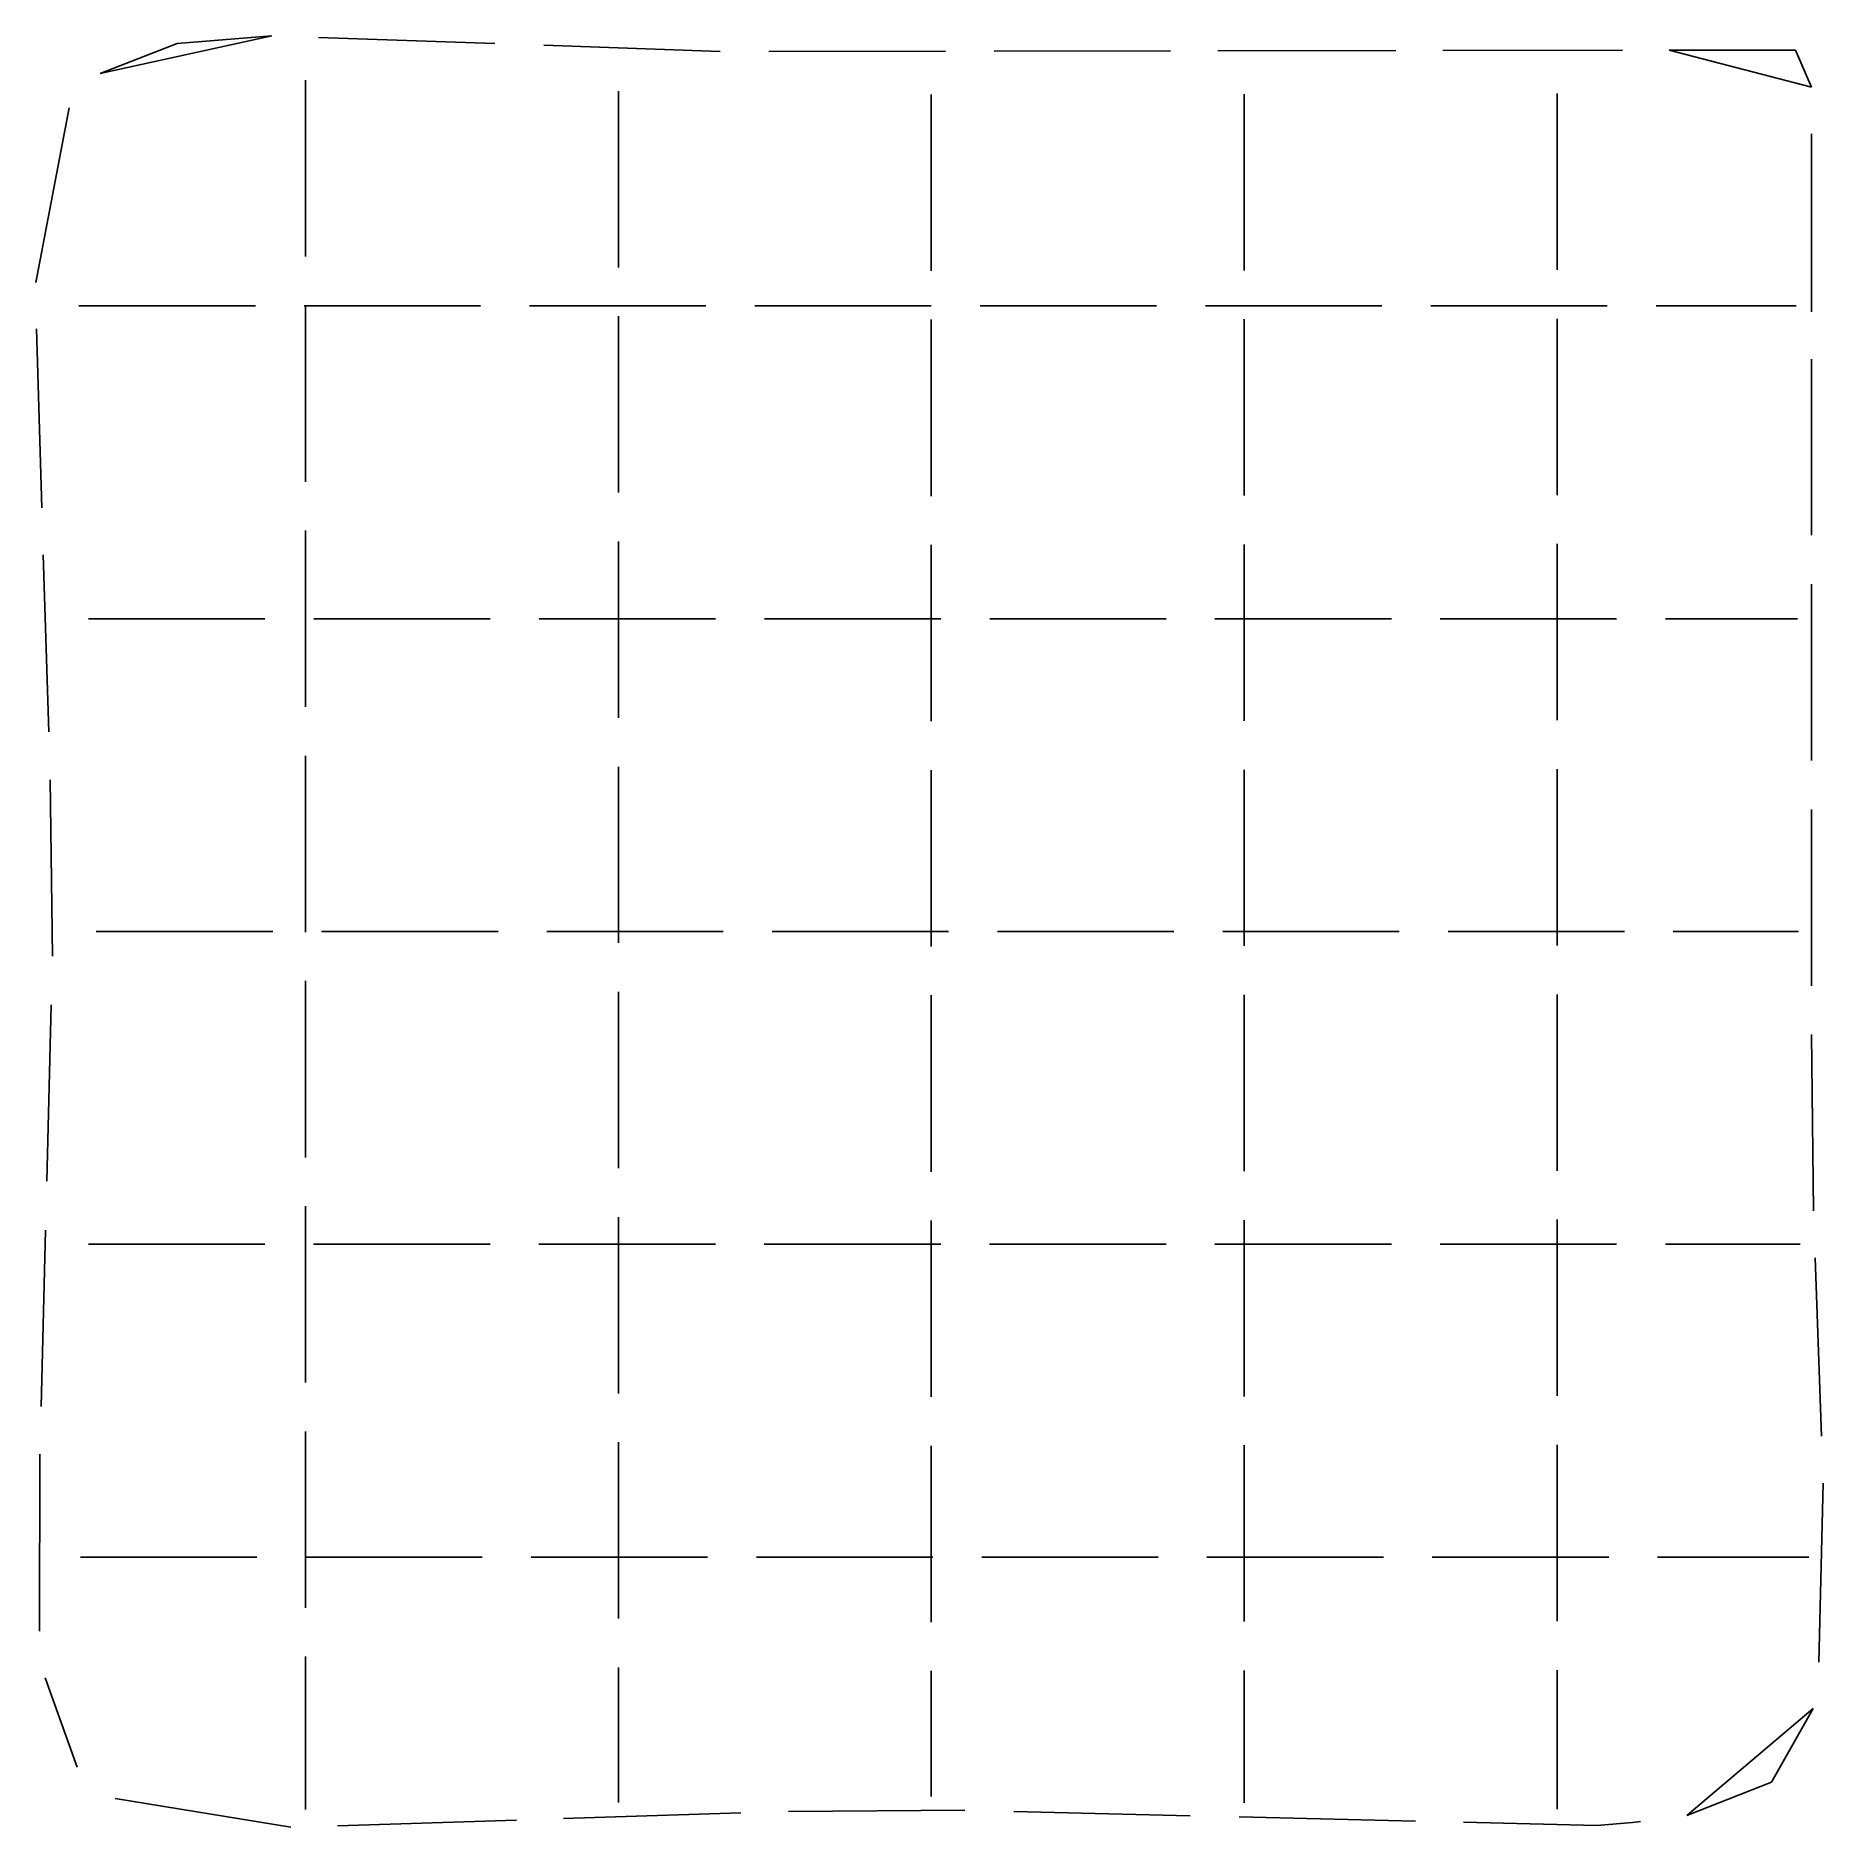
# Model space of a CAD drawing. Extents: x 0.4 to 14.7, y 0.4 to 14.8.
import ezdxf

# ---------------------------------------------------------------- set-up
doc = ezdxf.new("R2010")
doc.units = 0

msp = doc.modelspace()

# ---------------------------------------------------------------- linework, layer by layer
for p, q in [((2.323304, 14.75093), (0.953635, 14.449375)), ((1.568937, 14.689349), (2.323304, 14.75093)), ((0.953635, 14.449375), (1.568937, 14.689349)), ((2.69827, 14.737893), (4.10704, 14.688911)), ((4.497338, 14.675341), (5.905278, 14.626388)), ((6.295932, 14.625615), (7.705389, 14.627651)), ((8.09607, 14.628215), (9.505183, 14.63025)), ((9.883231, 14.630796), (11.305669, 14.632851)), ((11.679883, 14.633392), (13.115605, 14.635466)), ((13.487065, 14.636002), (14.496524, 14.63746)), ((14.626217, 14.341569), (13.487065, 14.636002)), ((14.496524, 14.63746), (14.626217, 14.341569)), ((2.592849, 14.2925), (2.592849, 14.3965)), ((0.438885, 12.780543), (0.704829, 14.175668)), ((2.592849, 12.98663), (2.592849, 14.2925)), ((5.092849, 13.0045), (5.092849, 14.3095)), ((7.592849, 12.97663), (7.592849, 14.2825)), ((10.092849, 14.1815), (10.092849, 14.2855)), ((10.092849, 12.8765), (10.092849, 14.1815)), ((12.592849, 12.9845), (12.592849, 14.2895)), ((14.626213, 13.967555), (14.626197, 12.545878)), ((2.592849, 12.9865), (2.592849, 12.98663)), ((5.092849, 12.9005), (5.092849, 13.0045)), ((7.592849, 12.8725), (7.592849, 12.97663)), ((12.592849, 12.8805), (12.592849, 12.9845)), ((0.7835, 12.592238), (2.0885, 12.592238)), ((0.7835, 12.592238), (2.0885, 12.592238)), ((2.0885, 12.592238), (2.1925, 12.592238)), ((2.5835, 12.592238), (2.6875, 12.592238)), ((2.592849, 12.252869), (2.592849, 12.5965)), ((2.6875, 12.592238), (3.9925, 12.592238)), ((4.3835, 12.592238), (4.4875, 12.592238)), ((4.4875, 12.592238), (5.7925, 12.592238)), ((5.092849, 12.220244), (5.092849, 12.5095)), ((6.183462, 12.592238), (6.183556, 12.592238)), ((6.183556, 12.592238), (7.252027, 12.592238)), ((7.252027, 12.592238), (7.5925, 12.592238)), ((7.592849, 11.17663), (7.592849, 12.4825)), ((7.9835, 12.592238), (9.2885, 12.592238)), ((9.2885, 12.592238), (9.3925, 12.592238)), ((9.7835, 12.592238), (11.0885, 12.592238)), ((10.092849, 11.1805), (10.092849, 12.4855)), ((11.0885, 12.592238), (11.1925, 12.592238)), ((11.583477, 12.592238), (12.394431, 12.592238)), ((12.394431, 12.592238), (12.9925, 12.592238)), ((12.592849, 11.1845), (12.592849, 12.4895)), ((13.383452, 12.592238), (13.383519, 12.592238)), ((13.383519, 12.592238), (14.423092, 12.592238)), ((14.423092, 12.592238), (14.428453, 12.592238)), ((14.428453, 12.592238), (14.50406, 12.592238)), ((0.487114, 10.97763), (0.443296, 12.40868)), ((2.592849, 11.186356), (2.592849, 12.252869)), ((5.092849, 11.100361), (5.092849, 12.220244)), ((14.626193, 12.167326), (14.626178, 10.758759)), ((7.592849, 11.0725), (7.592849, 11.17663)), ((10.092849, 11.0765), (10.092849, 11.1805)), ((12.592849, 11.0805), (12.592849, 11.1845)), ((2.592849, 10.6925), (2.592849, 10.7965)), ((0.541922, 9.187684), (0.498581, 10.603149)), ((2.592849, 9.38663), (2.592849, 10.6925)), ((5.092849, 9.4045), (5.092849, 10.7095)), ((7.592849, 10.57837), (7.592849, 10.6825)), ((10.092849, 10.5815), (10.092849, 10.6855)), ((12.592849, 10.5855), (12.592849, 10.6895)), ((7.592849, 9.2725), (7.592849, 10.57837)), ((10.092849, 9.2765), (10.092849, 10.5815)), ((12.592849, 9.2805), (12.592849, 10.5855)), ((14.626173, 10.367945), (14.626158, 8.958538)), ((0.859462, 10.092238), (2.077671, 10.092238)), ((0.859462, 10.092238), (2.077671, 10.092238)), ((2.077671, 10.092238), (2.2685, 10.092238)), ((2.65946, 10.092238), (2.963141, 10.092238)), ((2.963141, 10.092238), (2.970159, 10.092238)), ((2.970159, 10.092238), (4.00168, 10.092238)), ((4.00168, 10.092238), (4.0685, 10.092238)), ((4.4595, 10.092238), (5.7645, 10.092238)), ((5.7645, 10.092238), (5.8685, 10.092238)), ((6.259363, 10.092238), (7.302689, 10.092238)), ((7.302689, 10.092238), (7.6685, 10.092238)), ((8.059486, 10.092238), (9.13832, 10.092238)), ((9.13832, 10.092238), (9.4685, 10.092238)), ((9.8595, 10.092238), (9.9635, 10.092238)), ((9.9635, 10.092238), (11.2685, 10.092238)), ((11.6595, 10.092238), (12.9645, 10.092238)), ((12.9645, 10.092238), (13.0685, 10.092238)), ((13.459437, 10.092238), (14.416485, 10.092238)), ((14.416485, 10.092238), (14.51394, 10.092238)), ((2.592849, 9.3865), (2.592849, 9.38663)), ((5.092849, 9.3005), (5.092849, 9.4045)), ((2.592849, 8.76066), (2.592849, 8.9965)), ((5.092849, 8.783794), (5.092849, 8.909454)), ((7.592849, 7.57663), (7.592849, 8.8825)), ((10.092849, 8.287431), (10.092849, 8.8855)), ((12.592849, 8.745253), (12.592849, 8.8895)), ((0.571592, 7.395462), (0.553668, 8.804072)), ((2.592849, 7.586511), (2.592849, 8.76066)), ((5.092849, 8.69802), (5.092849, 8.783794)), ((12.592849, 7.50303), (12.592849, 8.745253)), ((5.092849, 7.955009), (5.092849, 8.69802)), ((14.626153, 8.567824), (14.626137, 7.158309)), ((10.092849, 7.476401), (10.092849, 8.287431)), ((5.092849, 7.50046), (5.092849, 7.955009)), ((0.92141, 7.592238), (2.120421, 7.592238)), ((0.92141, 7.592238), (2.120421, 7.592238)), ((2.120421, 7.592238), (2.3315, 7.592238)), ((2.721204, 7.592238), (2.724252, 7.592238)), ((2.724252, 7.592238), (4.05649, 7.592238)), ((4.05649, 7.592238), (4.1315, 7.592238)), ((4.5215, 7.592238), (4.52163, 7.592238)), ((4.52163, 7.592238), (5.8275, 7.592238)), ((5.8275, 7.592238), (5.9315, 7.592238)), ((6.321488, 7.592238), (7.44939, 7.592238)), ((7.44939, 7.592238), (7.7315, 7.592238)), ((8.121649, 7.592238), (8.133107, 7.592238)), ((8.133107, 7.592238), (9.397932, 7.592238)), ((9.397932, 7.592238), (9.5315, 7.592238)), ((9.9215, 7.592238), (9.92163, 7.592238)), ((9.92163, 7.592238), (11.2275, 7.592238)), ((11.2275, 7.592238), (11.3315, 7.592238)), ((11.7215, 7.592238), (11.72163, 7.592238)), ((11.72163, 7.592238), (13.0275, 7.592238)), ((13.0275, 7.592238), (13.1315, 7.592238)), ((13.521302, 7.592238), (14.410091, 7.592238)), ((14.410091, 7.592238), (14.52213, 7.592238)), ((7.592849, 7.4725), (7.592849, 7.57663)), ((12.592849, 7.480303), (12.592849, 7.50303)), ((2.592849, 6.989156), (2.592849, 7.1965)), ((5.092849, 6.959438), (5.092849, 7.1095)), ((7.592849, 6.938325), (7.592849, 7.0825)), ((10.092849, 5.7805), (10.092849, 7.0855)), ((12.592849, 6.943786), (12.592849, 7.0895)), ((0.526226, 5.59563), (0.561748, 7.004915)), ((2.592849, 5.78652), (2.592849, 6.989156)), ((5.092849, 5.70042), (5.092849, 6.959438)), ((7.592849, 5.672422), (7.592849, 6.938325)), ((12.592849, 5.680382), (12.592849, 6.943786)), ((14.626133, 6.769308), (14.641822, 5.358898)), ((10.092849, 5.6765), (10.092849, 5.7805)), ((2.592849, 5.23664), (2.592849, 5.3965)), ((5.092849, 5.2354), (5.092849, 5.3095)), ((0.480884, 3.796723), (0.516388, 5.205298)), ((2.592849, 3.98645), (2.592849, 5.23664)), ((5.092849, 3.9304), (5.092849, 5.2354)), ((7.592849, 5.17837), (7.592849, 5.2825)), ((7.592849, 3.8725), (7.592849, 5.17837)), ((10.092849, 5.13608), (10.092849, 5.2855)), ((12.592849, 5.218), (12.592849, 5.2895)), ((12.592849, 5.063374), (12.592849, 5.218)), ((0.858397, 5.092238), (2.077483, 5.092238)), ((0.858397, 5.092238), (2.077483, 5.092238)), ((2.077483, 5.092238), (2.2685, 5.092238)), ((2.658183, 5.092238), (2.969366, 5.092238)), ((2.969366, 5.092238), (2.976303, 5.092238)), ((2.976303, 5.092238), (4.00168, 5.092238)), ((4.00168, 5.092238), (4.0685, 5.092238)), ((4.4585, 5.092238), (4.56263, 5.092238)), ((4.56263, 5.092238), (5.8685, 5.092238)), ((6.258469, 5.092238), (7.301418, 5.092238)), ((7.301418, 5.092238), (7.6685, 5.092238)), ((8.058538, 5.092238), (9.346208, 5.092238)), ((9.346208, 5.092238), (9.4685, 5.092238)), ((9.8585, 5.092238), (9.96263, 5.092238)), ((9.96263, 5.092238), (11.2685, 5.092238)), ((10.092849, 3.876524), (10.092849, 5.13608)), ((11.6585, 5.092238), (12.96437, 5.092238)), ((12.592849, 3.880447), (12.592849, 5.063374)), ((12.96437, 5.092238), (13.0685, 5.092238)), ((13.4585, 5.092238), (13.45863, 5.092238)), ((13.45863, 5.092238), (14.53569, 5.092238)), ((14.655043, 4.983784), (14.705323, 3.557154)), ((5.092849, 3.9005), (5.092849, 3.9304)), ((2.592849, 3.545552), (2.592849, 3.59636)), ((2.592849, 2.18663), (2.592849, 3.545552)), ((5.092849, 2.2045), (5.092849, 3.5095)), ((7.592849, 2.17663), (7.592849, 3.4825)), ((10.092849, 2.1805), (10.092849, 3.4855)), ((12.592849, 2.1845), (12.592849, 3.4895)), ((0.4679, 1.998773), (0.471263, 3.41502)), ((14.718479, 3.183848), (14.684706, 1.751548)), ((0.7955, 2.592238), (0.79563, 2.592238)), ((0.7955, 2.592238), (0.79563, 2.592238)), ((0.79563, 2.592238), (2.1015, 2.592238)), ((2.1015, 2.592238), (2.2055, 2.592238)), ((2.5955, 2.592238), (2.59563, 2.592238)), ((2.59563, 2.592238), (3.9015, 2.592238)), ((3.9015, 2.592238), (4.0055, 2.592238)), ((4.3955, 2.592238), (4.39563, 2.592238)), ((4.39563, 2.592238), (5.7015, 2.592238)), ((5.7015, 2.592238), (5.8055, 2.592238)), ((6.195309, 2.592238), (7.256011, 2.592238)), ((7.256011, 2.592238), (7.6055, 2.592238)), ((7.9955, 2.592238), (7.99563, 2.592238)), ((7.99563, 2.592238), (9.3015, 2.592238)), ((9.3015, 2.592238), (9.4055, 2.592238)), ((9.7955, 2.592238), (9.79563, 2.592238)), ((9.79563, 2.592238), (11.1015, 2.592238)), ((11.1015, 2.592238), (11.2055, 2.592238)), ((11.595333, 2.592238), (12.889739, 2.592238)), ((12.889739, 2.592238), (13.0055, 2.592238)), ((13.39548, 2.592238), (14.513354, 2.592238)), ((14.513354, 2.592238), (14.60406, 2.592238)), ((2.592849, 2.1865), (2.592849, 2.18663)), ((5.092849, 2.1005), (5.092849, 2.2045)), ((7.592849, 2.0725), (7.592849, 2.17663)), ((10.092849, 2.0765), (10.092849, 2.1805)), ((12.592849, 2.0805), (12.592849, 2.1845)), ((2.592849, 0.57415), (2.592849, 1.7965)), ((2.592849, 0.57415), (2.592849, 1.7965)), ((0.769427, 0.913383), (0.514409, 1.627649)), ((5.092849, 0.63157), (5.092849, 1.7095)), ((5.092849, 0.63157), (5.092849, 1.7095)), ((7.592849, 0.67926), (7.592849, 1.68237)), ((7.592849, 0.67926), (7.592849, 1.68237)), ((10.092849, 0.62758), (10.092849, 1.6855)), ((10.092849, 0.62758), (10.092849, 1.6855)), ((12.592849, 0.5759), (12.592849, 1.689454)), ((12.592849, 0.5759), (12.592849, 1.689454)), ((13.629167, 0.527616), (14.637387, 1.381786)), ((14.637387, 1.381786), (14.305477, 0.791864)), ((14.305477, 0.791864), (13.629167, 0.527616)), ((2.47623, 0.433272), (1.071625, 0.663733)), ((2.47623, 0.433272), (1.071625, 0.663733)), ((4.280027, 0.490359), (2.848174, 0.445043)), ((6.07147, 0.547055), (4.653859, 0.50219)), ((7.862001, 0.568143), (6.453471, 0.559144)), ((9.661887, 0.524982), (8.252531, 0.558778)), ((11.460835, 0.481843), (10.052276, 0.51562)), ((12.909647, 0.447101), (11.84434, 0.472647)), ((13.195497, 0.471621), (12.909647, 0.447101)), ((13.258306, 0.477286), (13.195497, 0.471621))]:
    msp.add_line(p, q)

doc.saveas('drawing.dxf')
